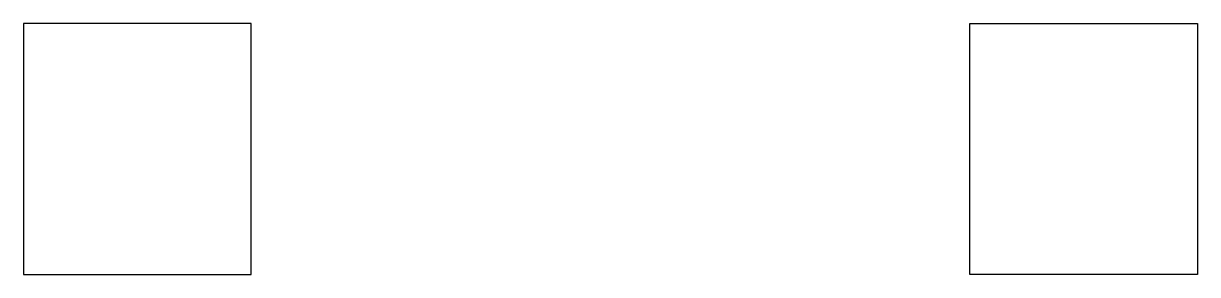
# Model space of a CAD drawing. Header units: millimetres. Extents: x -0.98 to 0.98, y -0.21 to 0.21.
import ezdxf

# ---------------------------------------------------------------- set-up
doc = ezdxf.new("R2010")
doc.units = ezdxf.units.MM
doc.layers.add('3D_KlemmefrittProfil_XS_ColRedL', color=1, linetype='Continuous', transparency=0.7)

msp = doc.modelspace()

# ---------------------------------------------------------------- linework, layer by layer
at = {"layer": '3D_KlemmefrittProfil_XS_ColRedL'}
for points in [[(-0.98, -0.21), (-0.6, -0.21), (-0.6, 0.21), (-0.98, 0.21)], [(0.98, -0.21), (0.6, -0.21), (0.6, 0.21), (0.98, 0.21)]]:
    msp.add_lwpolyline(points, close=True, dxfattribs=at)

doc.saveas('drawing.dxf')
